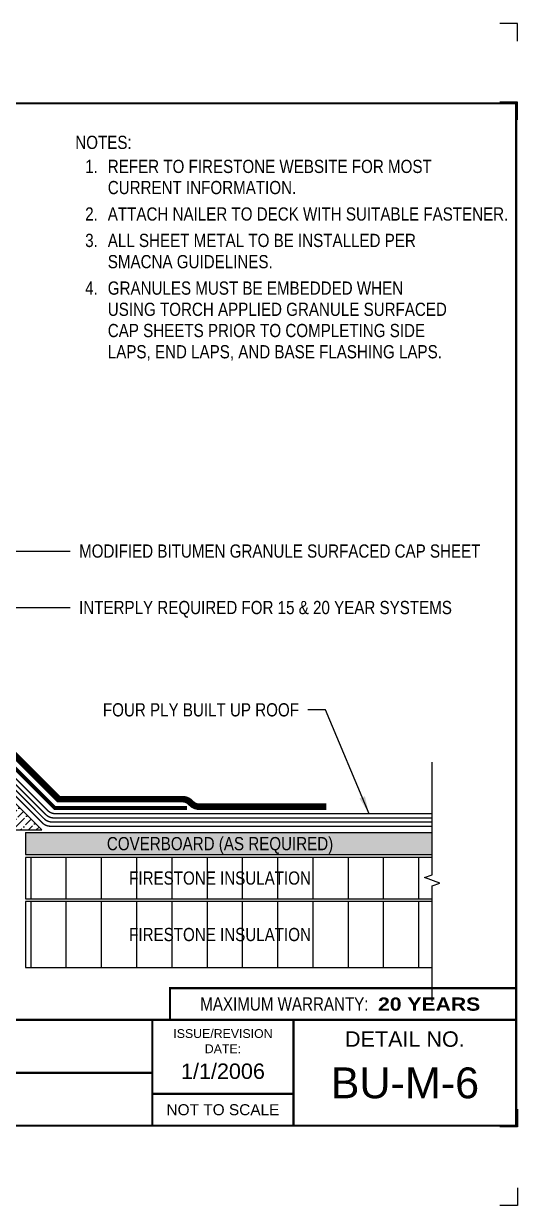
# Model space of a CAD drawing. Header units: inches. Extents: x -556 to -536, y -151 to -134.3.
# Drawn here: x -542.97 to -535.97, y -151.04 to -134.28 of the extents above; entities that cross this region are included whole.
import ezdxf
from ezdxf.enums import TextEntityAlignment as Align

# ---------------------------------------------------------------- set-up
doc = ezdxf.new("R2010")
doc.units = ezdxf.units.IN
doc.header["$MEASUREMENT"] = 0
doc.layers.get('0').update_dxf_attribs({"linetype": 'CONTINUOUS'})
doc.layers.get('DEFPOINTS').update_dxf_attribs({"linetype": 'CONTINUOUS'})
for name, color, linetype in [('FSBP-ANNO-LABEL', 7, 'CONTINUOUS'), ('FSBP-ANNO-NOTE', 7, 'CONTINUOUS'), ('FSBP-COVERBOARD_CANT', 46, 'CONTINUOUS'), ('FSBP-INSULATION', 7, 'CONTINUOUS'), ('FSBP-MEMBRANE', 7, 'CONTINUOUS'), ('FSBP-TTLB', 7, 'CONTINUOUS'), ('FSBP-TTLB-BORDER', 7, 'CONTINUOUS'), ('FSBP-TTLB-TEXT', 7, 'CONTINUOUS')]:
    doc.layers.add(name, color=color, linetype=linetype)
doc.styles.add('ARIAL', font='ARIAL.TTF')
doc.styles.add('ARIAL_BOLD', font='ariblk.TTF')
doc.styles.add('ARIAL_NAR', font='ARIALN.TTF')
doc.dimstyles.new('FSBP-LEADER', dxfattribs={"dimtxt": 0.1875, "dimasz": 0.25, "dimexe": 0.0625, "dimexo": 0.125, "dimgap": 0.125, "dimtad": 0, "dimtih": 1, "dimtoh": 1, "dimdec": 4, "dimzin": 0, "dimdsep": 46, "dimlunit": 4, "dimtxsty": 'ARIAL_NAR', "dimcen": 0.09375, "dimclrd": 256, "dimclre": 256, "dimclrt": 256, "dimadec": 0, "dimazin": 0, "dimtfac": 1, "dimtdec": 4, "dimtofl": 0, "dimtmove": 0, "dimatfit": 3, "dimfxl": 0, "dimtolj": 1, "dimtzin": 0, "dimlwd": -1, "dimlwe": -1, "dimarcsym": 0})

# ---------------------------------------------------------------- blocks, each defined once
blk = doc.blocks.new('TTLB-ASPHALT_1')
blk.add_line((16.841, 0), (20, 0))
at = {"layer": 'DEFPOINTS', "linetype": 'Continuous', "ltscale": 1.75}
for points in [[(20.016, 13.881), (20.016, 14.131), (19.766, 14.131)], [(20.016, -2.381), (20.016, -2.631), (19.766, -2.631)]]:
    blk.add_lwpolyline(points, dxfattribs=at)
at = {"layer": 'DEFPOINTS', "color": 1}
for points in [[(20.016, 12.766), (20.016, 13.016), (19.766, 13.016)], [(20.016, -1.266), (20.016, -1.516), (19.766, -1.516)]]:
    blk.add_lwpolyline(points, dxfattribs=at)
at = {"layer": 'FSBP-TTLB', "const_width": 0.0312}
blk.add_lwpolyline([(15.09, 0), (20, 0), (20, 0.451), (15.09, 0.451)], close=True, dxfattribs=at)
for points in [[(0, 0), (0, -1.5), (20, -1.5), (20, 0), (0, 0)], [(14.84, 0), (14.84, -1.5)], [(16.841, 0), (16.841, -1.5)], [(20, 0), (20, -1.5)], [(4.825, -0.75), (14.84, -0.75)], [(14.84, -1.049), (16.841, -1.049)]]:
    blk.add_lwpolyline(points, dxfattribs=at)
at = {"layer": 'FSBP-TTLB-BORDER', "const_width": 0.0312}
blk.add_lwpolyline([(20, 0), (20, 13), (0, 13), (0, 0)], dxfattribs=at)
at = {"layer": 'FSBP-TTLB-TEXT', "style": 'ARIAL_NAR'}
blk.add_text('MAXIMUM WARRANTY:', height=0.1875, dxfattribs=at).set_placement((17.905, 0.226), align=Align.MIDDLE_RIGHT)
at = {"layer": 'FSBP-TTLB-TEXT', "style": 'ARIAL_BOLD'}
blk.add_text('20 YEARS', height=0.1875, dxfattribs=at).set_placement((18.04, 0.224), align=Align.MIDDLE_LEFT)
at = {"layer": 'FSBP-TTLB-TEXT', "style": 'ARIAL'}
for s, height, p in [('ISSUE/REVISION', 0.125, (15.841, -0.194)), ('DETAIL NO.', 0.2188, (18.421, -0.272)), ('DATE:', 0.125, (15.841, -0.41)), ('NOT TO SCALE', 0.15625, (15.841, -1.274))]:
    blk.add_text(s, height=height, dxfattribs=at).set_placement(p, align=Align.MIDDLE_CENTER)
at = {"layer": 'FSBP-TTLB-TEXT'}
for tag, height, style, p in [('DETAIL_DESCP_LINE_1', 0.219, 'ARIAL_BOLD', (9.833, -0.375)), ('ISSUE_REV_DATE', 0.219, 'ARIAL', (15.841, -0.728)), ('DETAIL_NUMBER', 0.438, 'ARIAL', (18.421, -0.893))]:
    blk.add_attdef(tag, text='', height=height, dxfattribs=dict(at, style=style)).set_placement(p, align=Align.MIDDLE_CENTER)
at = {"layer": 'FSBP-TTLB-TEXT', "style": 'ARIAL'}
blk.add_attdef('ACCPT_SYSTEMS', text='', height=0.219, dxfattribs=at).set_placement((11.494, -1.125), align=Align.MIDDLE_LEFT)

msp = doc.modelspace()

# ---------------------------------------------------------------- hatches: boundary and pattern name
at = {"layer": 'FSBP-COVERBOARD_CANT'}
h = msp.add_hatch(dxfattribs=at)
h.set_pattern_fill('ANSI36', color=256, scale=0.625, style=0)
h.set_pattern_definition([(45, (-686.8613, -100.52624), (0.041432038, 0.151917473), [0.1953125, -0.0390625, 0, -0.0390625])])
h.paths.add_polyline_path([(-544.477, -143.949), (-544.477, -145.355), (-544.115, -145.717), (-542.709, -145.717)])
h = msp.add_hatch(dxfattribs=at)
h.set_pattern_fill('ANSI36', color=256, angle=1, style=0)
h.set_pattern_definition([(46, (-628.86367, 63.40356), (0.062039043, 0.24418788), [0.3125, -0.0625, 0, -0.0625])])
h.paths.add_polyline_path([(-548.984, -145.756), (-554.751, -145.756), (-554.751, -146.068), (-548.984, -146.068)])
h.paths.add_polyline_path([(-537.175, -145.756), (-542.942, -145.756), (-542.942, -146.068), (-537.175, -146.068)])
h.paths.add_polyline_path([(-553.407, -146.123), (-550.075, -146.123), (-550.075, -145.754), (-553.407, -145.754)], flags=9)
h.paths.add_polyline_path([(-541.85, -146.123), (-538.517, -146.123), (-538.517, -145.754), (-541.85, -145.754)], flags=9)
at = {"layer": 'FSBP-INSULATION'}
h = msp.add_hatch(dxfattribs=at)
h.set_pattern_fill('LINE', color=256, scale=4, angle=90, style=0)
h.set_pattern_definition([(90, (-628.86367, 63.40356), (-0.5, 3e-17), [])])
h.paths.add_polyline_path([(-548.984, -146.108), (-554.751, -146.108), (-554.751, -146.353), (-554.644, -146.393), (-554.859, -146.471), (-554.751, -146.51), (-554.751, -146.693), (-548.984, -146.693)])
h.paths.add_polyline_path([(-548.984, -146.733), (-554.751, -146.733), (-554.751, -147.67), (-548.984, -147.67)])
h.paths.add_polyline_path([(-537.175, -146.733), (-542.942, -146.733), (-542.942, -147.67), (-537.175, -147.67)])
h.paths.add_polyline_path([(-537.175, -146.51), (-537.067, -146.471), (-537.282, -146.393), (-537.175, -146.353), (-537.175, -146.108), (-542.942, -146.108), (-542.942, -146.693), (-537.175, -146.693)])
h.paths.add_polyline_path([(-553.08, -146.546), (-550.405, -146.546), (-550.405, -146.255), (-553.08, -146.255)], flags=24)
h.paths.add_polyline_path([(-553.08, -147.347), (-550.405, -147.347), (-550.405, -147.056), (-553.08, -147.056)], flags=24)
h.paths.add_polyline_path([(-541.521, -147.347), (-538.846, -147.347), (-538.846, -147.056), (-541.521, -147.056)], flags=24)
h.paths.add_polyline_path([(-541.521, -146.546), (-538.846, -146.546), (-538.846, -146.255), (-541.521, -146.255)], flags=24)

# ---------------------------------------------------------------- linework, layer by layer
at = {"layer": 'FSBP-COVERBOARD_CANT'}
for p, q in [((-542.942, -145.756), (-542.942, -146.068)), ((-542.942, -145.756), (-537.175, -145.756)), ((-542.942, -146.068), (-537.175, -146.068))]:
    msp.add_line(p, q, dxfattribs=at)
msp.add_lwpolyline([(-544.477, -145.355), (-544.115, -145.717), (-542.709, -145.717), (-544.477, -143.949)], close=True, dxfattribs=at)
at = {"layer": 'FSBP-INSULATION', "linetype": 'Continuous'}
for points in [[(-537.175, -148.15), (-537.175, -146.51), (-537.067, -146.471), (-537.282, -146.393), (-537.175, -146.353), (-537.175, -144.757)], [(-537.175, -146.108), (-542.942, -146.108), (-542.942, -146.693), (-537.175, -146.693)], [(-537.175, -146.733), (-542.942, -146.733), (-542.942, -147.67), (-537.175, -147.67)]]:
    msp.add_lwpolyline(points, dxfattribs=at)
at = {"layer": 'FSBP-MEMBRANE', "const_width": 0.0562}
msp.add_lwpolyline([(-544.407, -140.314), (-544.407, -143.525), (-542.525, -145.407), (-540.65, -145.407)], dxfattribs=at)
at = {"layer": 'FSBP-MEMBRANE'}
for points, const_width in [([(-544.281, -140.314), (-544.281, -143.473), (-542.473, -145.281), (-540.715, -145.281, -0.198912), (-540.605, -145.327), (-540.589, -145.342, 0.198912), (-540.479, -145.388), (-538.675, -145.388)], 0.0938), ([(-537.175, -145.487), (-542.517, -145.487, -0.198912), (-542.628, -145.442), (-544.477, -143.593)], 0.0195), ([(-537.175, -145.547), (-542.542, -145.547, -0.198912), (-542.652, -145.501), (-544.477, -143.677)], 0.0195), ([(-537.175, -145.605), (-542.566, -145.605, -0.198912), (-542.677, -145.56), (-544.477, -143.759)], 0.0195), ([(-537.175, -145.665), (-542.591, -145.665, -0.198912), (-542.701, -145.619), (-544.477, -143.844)], 0.0195)]:
    msp.add_lwpolyline(points, format="xyb", dxfattribs=dict(at, const_width=const_width))

# ---------------------------------------------------------------- block references
ref = msp.add_blockref('TTLB-ASPHALT_1', (-555.983, -148.412))
ref.add_attrib('ISSUE_REV_DATE', '1/1/2006', dxfattribs={"layer": 'FSBP-TTLB-TEXT', "height": 0.2188, "style": 'ARIAL'}).set_placement((-540.142, -149.14), align=Align.MIDDLE_CENTER)
ref.add_attrib('DETAIL_NUMBER', 'BU-M-6', dxfattribs={"layer": 'FSBP-TTLB-TEXT', "height": 0.4375, "style": 'ARIAL'}).set_placement((-537.562, -149.305), align=Align.MIDDLE_CENTER)

# ---------------------------------------------------------------- texts
at = {"layer": 'FSBP-ANNO-LABEL', "style": 'ARIAL_NAR'}
for s, p in [('MODIFIED BITUMEN GRANULE SURFACED CAP SHEET', (-542.182, -141.762)), ('INTERPLY REQUIRED FOR 15 & 20 YEAR SYSTEMS', (-542.182, -142.563))]:
    msp.add_text(s, height=0.1875, dxfattribs=at).set_placement(p, align=Align.MIDDLE_LEFT)
msp.add_text('FOUR PLY BUILT UP ROOF', height=0.1875, dxfattribs=at).set_placement((-539.064, -144.014), align=Align.MIDDLE_RIGHT)
for p in [(-540.183, -146.4), (-540.183, -147.201)]:
    msp.add_text('FIRESTONE INSULATION', height=0.1875, dxfattribs=at).set_placement(p, align=Align.MIDDLE_CENTER)
at = {"layer": 'FSBP-ANNO-NOTE', "style": 'ARIAL_NAR'}
for s, p in [('NOTES:', (-542.236, -135.965)), ('REFER TO FIRESTONE WEBSITE FOR MOST', (-541.775, -136.306)), ('CURRENT INFORMATION.', (-541.775, -136.606)), ('ATTACH NAILER TO DECK WITH SUITABLE FASTENER.', (-541.775, -136.981)), ('ALL SHEET METAL TO BE INSTALLED PER', (-541.775, -137.356)), ('SMACNA GUIDELINES.', (-541.775, -137.657)), ('GRANULES MUST BE EMBEDDED WHEN', (-541.775, -138.032)), ('USING TORCH APPLIED GRANULE SURFACED ', (-541.775, -138.333)), ('CAP SHEETS PRIOR TO COMPLETING SIDE', (-541.775, -138.634)), ('LAPS, END LAPS, AND BASE FLASHING LAPS.', (-541.775, -138.935))]:
    msp.add_text(s, height=0.1875, dxfattribs=at).set_placement(p, align=Align.MIDDLE_LEFT)
for s, p in [('1.', (-542.006, -136.306)), ('2.', (-542.006, -136.981)), ('3.', (-542.006, -137.356)), ('4.', (-542.006, -138.032))]:
    msp.add_text(s, height=0.1875, dxfattribs=at).set_placement(p, align=Align.MIDDLE_CENTER)
at = {"layer": 'FSBP-COVERBOARD_CANT', "style": 'ARIAL_NAR'}
msp.add_text('COVERBOARD (AS REQUIRED)', height=0.1875, dxfattribs=at).set_placement((-540.183, -145.912), align=Align.MIDDLE_CENTER)

# ---------------------------------------------------------------- leaders
at = {"layer": 'FSBP-ANNO-LABEL'}
for points in [[(-544.281, -141.762), (-542.307, -141.762)], [(-544.407, -142.563), (-542.307, -142.563)], [(-538.07, -145.487), (-538.689, -144.014), (-538.939, -144.014)]]:
    msp.add_leader(points, dimstyle='FSBP-LEADER', dxfattribs=at)

doc.saveas('drawing.dxf')
